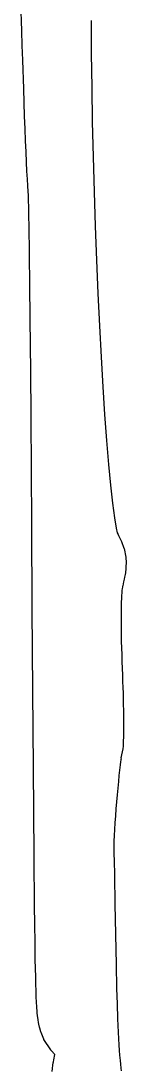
# Model space of a CAD drawing. Header units: metres. Extents: x -0.5 to 50.5, y -0.5 to 50.3.
# Drawn here: x 33.37 to 34.79, y 21.88 to 36.07 of the extents above; entities that cross this region are included whole.
import ezdxf

# ---------------------------------------------------------------- set-up
doc = ezdxf.new("R2010")
doc.units = ezdxf.units.M

msp = doc.modelspace()

# ---------------------------------------------------------------- linework, layer by layer
for p, q in [((33.3776, 35.9362), (33.3664, 36.3246)), ((34.3164, 36.0759), (34.3185, 35.6292)), ((33.3837, 35.7378), (33.3776, 35.9362)), ((33.3901, 35.5407), (33.3837, 35.7378)), ((34.3185, 35.6292), (34.3237, 35.1712)), ((33.4031, 35.1538), (33.3901, 35.5407)), ((33.4165, 34.7857), (33.4031, 35.1538)), ((34.3237, 35.1712), (34.3317, 34.7056)), ((33.4231, 34.6135), (33.4165, 34.7857)), ((34.3317, 34.7056), (34.3423, 34.2358)), ((33.4296, 34.451), (33.4231, 34.6135)), ((33.4359, 34.3002), (33.4296, 34.451)), ((33.4419, 34.1625), (33.4359, 34.3002)), ((34.3423, 34.2358), (34.3555, 33.7617)), ((33.4479, 34.038), (33.4419, 34.1625)), ((33.4532, 33.9314), (33.4479, 34.038)), ((33.4583, 33.8412), (33.4532, 33.9314)), ((33.4633, 33.7661), (33.4583, 33.8412)), ((33.4674, 33.715), (33.4633, 33.7661)), ((33.4685, 33.6967), (33.4674, 33.715)), ((33.4703, 33.6418), (33.4685, 33.6967)), ((33.4724, 33.5509), (33.4703, 33.6418)), ((34.3555, 33.7617), (34.3707, 33.2974)), ((33.4746, 33.4339), (33.4724, 33.5509)), ((33.4769, 33.2908), (33.4746, 33.4339)), ((33.482, 32.9312), (33.4769, 33.2908)), ((34.3707, 33.2974), (34.3881, 32.8361)), ((33.4872, 32.4802), (33.482, 32.9312)), ((34.3881, 32.8361), (34.4074, 32.3846)), ((33.4953, 31.6618), (33.4872, 32.4802)), ((34.4074, 32.3846), (34.4283, 31.9464)), ((34.4283, 31.9464), (34.4508, 31.525)), ((33.498, 31.3562), (33.4953, 31.6618)), ((34.4508, 31.525), (34.4744, 31.1242)), ((33.5033, 30.7021), (33.498, 31.3562)), ((34.4744, 31.1242), (34.4991, 30.7475)), ((33.5083, 30.0006), (33.5033, 30.7021)), ((34.4991, 30.7475), (34.5246, 30.3986)), ((34.5246, 30.3986), (34.5515, 30.0731)), ((33.5132, 29.2616), (33.5083, 30.0006)), ((34.5515, 30.0731), (34.5776, 29.7952)), ((34.5776, 29.7952), (34.6042, 29.552)), ((34.6042, 29.552), (34.6307, 29.3506)), ((33.5201, 28.1192), (33.5132, 29.2616)), ((34.6307, 29.3506), (34.6536, 29.2124)), ((34.6536, 29.2124), (34.6686, 29.1469)), ((34.6686, 29.1469), (34.6817, 29.1247)), ((34.6817, 29.1247), (34.6879, 29.1135)), ((34.6879, 29.1135), (34.7024, 29.0863)), ((34.7024, 29.0863), (34.7242, 29.0406)), ((34.7242, 29.0406), (34.7277, 29.0324)), ((34.7277, 29.0324), (34.7602, 28.9411)), ((34.7602, 28.9411), (34.7618, 28.9351)), ((34.7618, 28.9351), (34.7844, 28.8177)), ((34.7844, 28.8177), (34.7847, 28.8143)), ((34.7847, 28.8143), (34.7887, 28.7454)), ((34.7857, 28.6617), (34.7847, 28.6514)), ((34.7881, 28.6988), (34.7857, 28.6617)), ((34.7888, 28.7377), (34.7881, 28.6988)), ((34.7887, 28.7454), (34.7888, 28.7377)), ((34.764, 28.5216), (34.7565, 28.4873)), ((34.77, 28.5508), (34.764, 28.5216)), ((34.7759, 28.5843), (34.77, 28.5508)), ((34.7796, 28.6083), (34.7759, 28.5843)), ((34.7814, 28.6219), (34.7796, 28.6083)), ((34.7847, 28.6514), (34.7814, 28.6219)), ((34.7368, 28.3951), (34.7338, 28.3682)), ((34.7397, 28.4155), (34.7368, 28.3951)), ((34.7413, 28.4249), (34.7397, 28.4155)), ((34.7432, 28.4331), (34.7413, 28.4249)), ((34.7495, 28.458), (34.7432, 28.4331)), ((34.7565, 28.4873), (34.7495, 28.458)), ((34.7261, 28.2611), (34.7241, 28.2115)), ((34.7284, 28.3014), (34.7261, 28.2611)), ((34.7308, 28.3358), (34.7284, 28.3014)), ((34.7338, 28.3682), (34.7308, 28.3358)), ((33.5273, 27.0096), (33.5201, 28.1192)), ((34.7215, 28.1073), (34.7208, 28.0406)), ((34.7225, 28.1573), (34.7215, 28.1073)), ((34.7241, 28.2115), (34.7225, 28.1573)), ((34.7208, 28.0406), (34.7206, 27.9811)), ((34.7206, 27.9811), (34.7209, 27.9117)), ((34.7209, 27.9117), (34.7217, 27.8373)), ((34.7217, 27.8373), (34.7229, 27.7594)), ((34.7229, 27.7594), (34.7247, 27.6782)), ((34.7247, 27.6782), (34.727, 27.5918)), ((34.727, 27.5918), (34.7298, 27.499)), ((34.7298, 27.499), (34.733, 27.4084)), ((34.733, 27.4084), (34.7402, 27.2241)), ((34.7402, 27.2241), (34.7431, 27.1403)), ((34.7431, 27.1403), (34.7458, 27.0575)), ((33.5348, 25.9757), (33.5273, 27.0096)), ((34.7458, 27.0575), (34.7481, 26.9784)), ((34.7481, 26.9784), (34.7501, 26.9004)), ((34.7501, 26.9004), (34.7517, 26.824)), ((34.7517, 26.824), (34.753, 26.7526)), ((34.753, 26.7526), (34.7538, 26.6823)), ((34.7538, 26.6823), (34.7544, 26.616)), ((34.7544, 26.616), (34.7547, 26.5521)), ((34.7547, 26.5521), (34.7546, 26.493)), ((34.7542, 26.4344), (34.7533, 26.3857)), ((34.7546, 26.493), (34.7542, 26.4344)), ((34.7486, 26.2617), (34.7461, 26.2277)), ((34.7502, 26.2909), (34.7486, 26.2617)), ((34.752, 26.3344), (34.7502, 26.2909)), ((34.7533, 26.3857), (34.752, 26.3344)), ((34.7461, 26.2277), (34.7196, 26.1045)), ((33.5446, 24.7822), (33.5348, 25.9757)), ((34.7087, 26.0091), (34.7003, 25.9383)), ((34.714, 26.0494), (34.7087, 26.0091)), ((34.7189, 26.0809), (34.714, 26.0494)), ((34.7207, 26.0875), (34.7189, 26.0809)), ((34.7196, 26.1045), (34.7234, 26.1037)), ((34.7234, 26.1037), (34.7201, 26.0876)), ((34.7201, 26.0876), (34.7207, 26.0875)), ((34.6925, 25.866), (34.6846, 25.7858)), ((34.7003, 25.9383), (34.6925, 25.866)), ((34.6763, 25.6975), (34.6681, 25.6054)), ((34.6846, 25.7858), (34.6763, 25.6975)), ((34.6681, 25.6054), (34.6601, 25.5099)), ((34.6526, 25.4141), (34.6457, 25.3222)), ((34.6601, 25.5099), (34.6526, 25.4141)), ((34.6457, 25.3222), (34.6391, 25.2258)), ((34.6335, 25.1373), (34.6286, 25.0537)), ((34.6391, 25.2258), (34.6335, 25.1373)), ((34.625, 24.9799), (34.6227, 24.9201)), ((34.6286, 25.0537), (34.625, 24.9799)), ((34.6227, 24.9201), (34.6215, 24.8673)), ((34.6215, 24.8673), (34.6216, 24.8456)), ((34.6216, 24.8456), (34.6231, 24.8164)), ((33.5513, 24.0765), (33.5446, 24.7822)), ((34.6231, 24.8164), (34.6238, 24.8006)), ((34.6238, 24.8006), (34.6262, 24.722)), ((34.6262, 24.722), (34.6308, 24.5163)), ((34.6308, 24.5163), (34.6386, 24.1265)), ((34.6386, 24.1265), (34.653, 23.3091)), ((33.5534, 23.8844), (33.5513, 24.0765)), ((33.5572, 23.5753), (33.5534, 23.8844)), ((33.5589, 23.4608), (33.5572, 23.5753)), ((33.5605, 23.3741), (33.5589, 23.4608)), ((33.5656, 23.1432), (33.5605, 23.3741)), ((34.653, 23.3091), (34.6553, 23.2008)), ((33.5682, 23.0436), (33.5656, 23.1432)), ((34.6553, 23.2008), (34.658, 23.0934)), ((33.5707, 22.9561), (33.5682, 23.0436)), ((34.658, 23.0934), (34.6609, 22.9867)), ((34.6609, 22.9867), (34.6642, 22.8813)), ((33.5737, 22.8732), (33.5707, 22.9561)), ((33.5769, 22.8032), (33.5737, 22.8732)), ((34.6642, 22.8813), (34.6677, 22.7786)), ((33.5806, 22.7383), (33.5769, 22.8032)), ((33.5858, 22.6723), (33.5806, 22.7383)), ((34.6677, 22.7786), (34.6754, 22.5769)), ((33.5874, 22.6548), (33.5858, 22.6723)), ((33.5914, 22.6166), (33.5874, 22.6548)), ((33.5943, 22.5921), (33.5914, 22.6166)), ((33.5986, 22.5614), (33.5943, 22.5921)), ((33.6042, 22.5275), (33.5986, 22.5614)), ((34.6754, 22.5769), (34.6796, 22.486)), ((33.6084, 22.5051), (33.6042, 22.5275)), ((33.6175, 22.4638), (33.6084, 22.5051)), ((33.6215, 22.4478), (33.6175, 22.4638)), ((33.6359, 22.398), (33.6215, 22.4478)), ((34.6796, 22.486), (34.684, 22.3948)), ((33.6382, 22.3912), (33.6359, 22.398)), ((33.6752, 22.3005), (33.6382, 22.3912)), ((33.677, 22.2968), (33.6752, 22.3005)), ((33.7688, 22.155), (33.677, 22.2968)), ((34.684, 22.3948), (34.6886, 22.3054)), ((34.6886, 22.3054), (34.6931, 22.2245)), ((33.7716, 22.1516), (33.7688, 22.155)), ((33.8006, 22.1188), (33.7716, 22.1516)), ((34.6931, 22.2245), (34.6979, 22.1477)), ((34.6979, 22.1477), (34.7022, 22.0827)), ((33.8062, 22.1128), (33.8006, 22.1188)), ((33.8035, 21.9787), (33.806, 21.9949)), ((33.806, 21.9949), (33.8108, 22.0234)), ((33.8234, 22.0953), (33.8062, 22.1128)), ((33.8108, 22.0234), (33.8234, 22.0953)), ((34.7022, 22.0827), (34.7075, 22.0133)), ((34.7075, 22.0133), (34.7117, 21.9625)), ((33.7882, 21.8624), (33.7932, 21.9048)), ((33.7932, 21.9048), (33.799, 21.9477)), ((33.799, 21.9477), (33.8035, 21.9787)), ((34.7117, 21.9625), (34.7167, 21.9088)), ((34.7167, 21.9088), (34.7208, 21.8713))]:
    msp.add_line(p, q)

doc.saveas('drawing.dxf')
